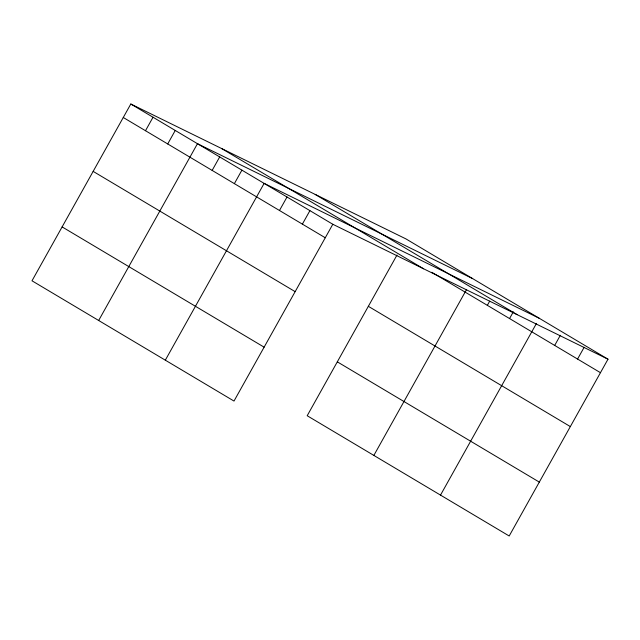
<?xml version="1.0" encoding="UTF-8"?>
<svg xmlns="http://www.w3.org/2000/svg" width="640" height="640" viewBox="0 0 640 640"><rect width="100%" height="100%" fill="white"/><g stroke="black" fill="none" stroke-linecap="round" stroke-linejoin="round"><path stroke-width="0.96" d="M608 359.2L406 238.936L130.808 104.008L32 280.8L234 401.064L332.808 224.272L608 359.2L509.192 535.992L307.192 415.728L397.008 255.032M145.488 130.72L153.024 117.232M167.712 143.952L175.248 130.464M98.664 320.488L197.464 143.696L472.656 278.624M212.152 170.408L219.688 156.92M234.368 183.64L241.904 170.152M165.32 360.176L264.128 183.384L539.32 318.312M279.48 210.496L287.016 197.008M302.376 224.128L309.912 210.64M373.856 455.416L466.536 289.584M487.344 305.344L489.696 301.128M509.56 318.568L513.328 311.824M440.512 495.104L536.496 323.368M554.68 345.432L560.328 335.312M577.568 359.056L584.168 347.256M315.184 194.408L517.184 314.672M431.792 272.264L600.464 372.688M221.616 148.536L423.616 268.8M130.808 104.008L332.808 224.272M123.272 117.488L325.272 237.76M368.344 306.312L570.344 426.584M93.152 171.384L295.152 291.648M337.312 361.84L539.312 482.104M62.12 226.904L264.12 347.168"/></g></svg>
